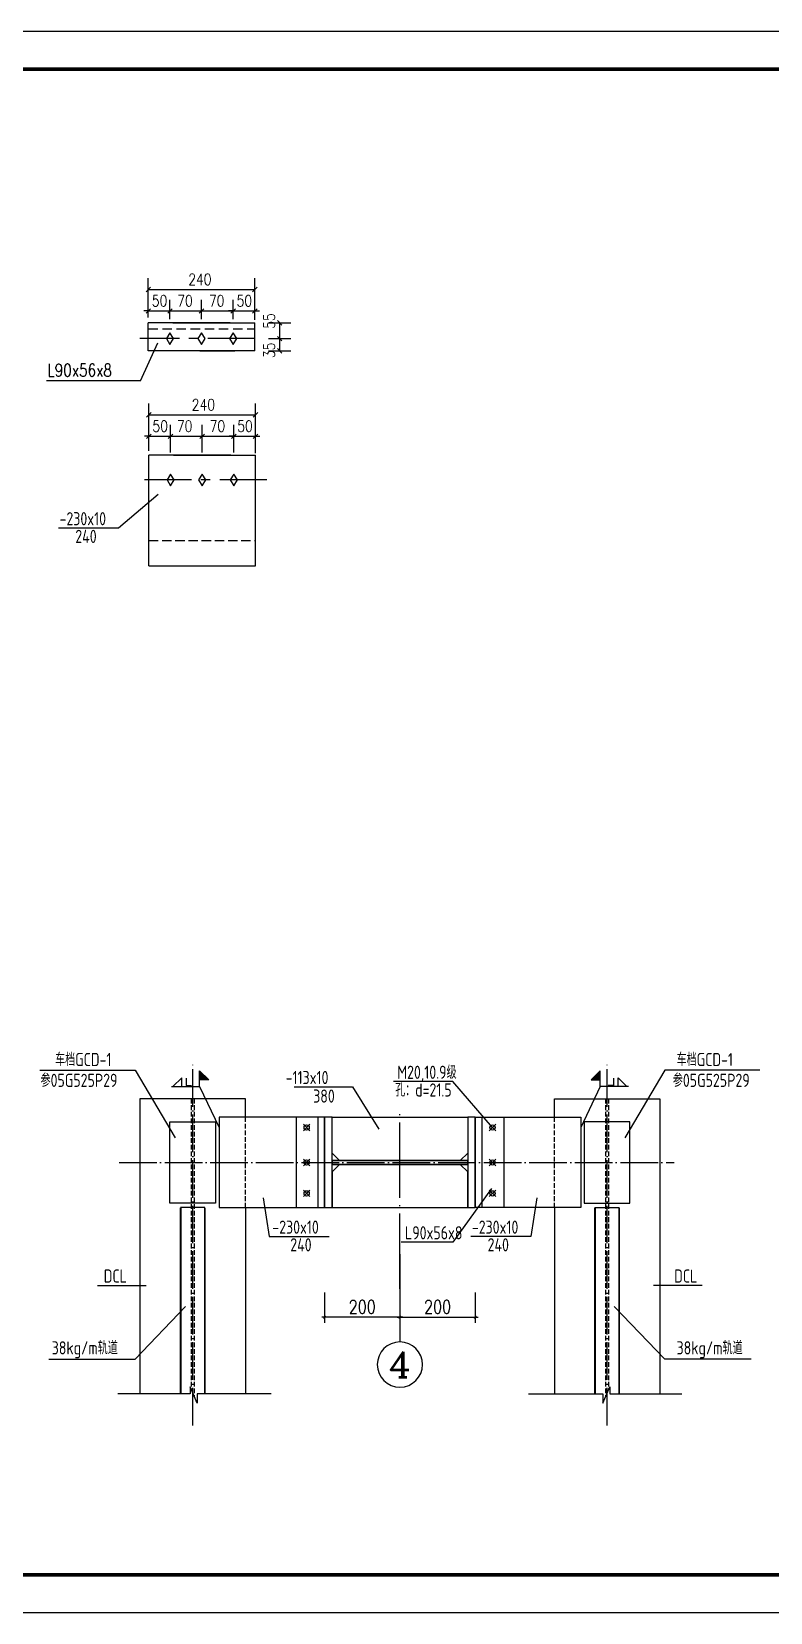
# Model space of a CAD drawing. Extents: x 69728788 to 149766163, y 20718153 to 43663798.
# Drawn here: x 74865686 to 74885297, y 20944646 to 20986646 of the extents above; entities that cross this region are included whole.
import ezdxf
from ezdxf.enums import TextEntityAlignment as Align

# ---------------------------------------------------------------- set-up
doc = ezdxf.new("R2010")
doc.units = 0
doc.header["$LTSCALE"] = 1000
doc.header["$MEASUREMENT"] = 0
for name, pattern in [('CENTER', [2, 1.25, -0.25, 0.25, -0.25]), ('DASH', [0.35, 0.25, -0.1]), ('DASHED', [0.75, 0.5, -0.25]), ('DOTE', [2.42, 2, -0.2, 0.02, -0.2])]:
    doc.linetypes.add(name, pattern=pattern)
doc.layers.get('0').update_dxf_attribs({"linetype": 'CONTINUOUS'})
doc.layers.get('DEFPOINTS').update_dxf_attribs({"linetype": 'CONTINUOUS'})
for name, color, linetype in [('3T_BAR', 7, 'CONTINUOUS'), ('AD', 3, 'CONTINUOUS'), ('AXIS', 3, 'CONTINUOUS'), ('AXIS_TEXT', 7, 'CONTINUOUS'), ('C', 6, 'CENTER'), ('D', 4, 'CONTINUOUS'), ('DOTE', 251, 'DOTE'), ('PUB_TEXT', 7, 'CONTINUOUS'), ('PUB_TITLE', 4, 'CONTINUOUS')]:
    doc.layers.add(name, color=color, linetype=linetype)
doc.styles.add('COMPLEX', font='COMPLEX')
doc.styles.add('DIM_FONT', font='SIMPLEX.shx', dxfattribs={"width": 0.8})
doc.styles.add('ROMANS', font='romans.shx', dxfattribs={"width": 0.75, "height": 300, "bigfont": 'hztxt.shx'})
doc.styles.add('TSSD_Rein', font='atssdeng.shx', dxfattribs={"width": 0.7, "bigfont": 'atssdchn.shx'})
doc.dimstyles.new('AXIS-BZ-JD', dxfattribs={"dimtxt": 350, "dimasz": 0.5, "dimexe": 150, "dimexo": 100, "dimgap": 100, "dimtad": 1, "dimdec": 0, "dimlfac": 0.1, "dimzin": 0, "dimdsep": 46, "dimtxsty": 'DIM_FONT', "dimblk1": '_DIMX', "dimblk2": '_DIMX', "dimsah": 1, "dimcen": 0.09, "dimclrt": 3, "dimadec": 0, "dimazin": 0, "dimtfac": 1, "dimtdec": 0, "dimtix": 1, "dimtmove": 2, "dimatfit": 3, "dimldrblk": '_DIMX', "dimfxl": 1, "dimtolj": 1, "dimtzin": 0, "dimarcsym": 0})

# ---------------------------------------------------------------- blocks, each defined once
blk = doc.blocks.new('_AXISO')
blk.add_circle((0, 0), 0.5)
at = {"layer": 'AXIS_TEXT', "style": 'COMPLEX', "width": 1.041667}
blk.add_attdef('A', text='', height=0.56, dxfattribs=at).set_placement((-0.25, -0.28), (0.25, -0.28), align=Align.FIT)
blk = doc.blocks.new('_DIMX')
blk.add_line((-150, 0), (150, 0))
at = {"const_width": 50}
blk.add_lwpolyline([(-70, -70), (70, 70)], dxfattribs=at)
blk = doc.blocks.new('*D420')
at = {"layer": 'AXIS', "color": 0, "lineweight": -2}
for p, q in [((74875463, 20953141), (74875463, 20952337)), ((74877463, 20953141), (74877463, 20952337)), ((74875463, 20952487), (74877462, 20952487))]:
    blk.add_line(p, q, dxfattribs=at)
at = {"layer": 'DEFPOINTS', "color": 0}
for p in [(74875463, 20953241), (74877463, 20953241), (74877463, 20952487)]:
    blk.add_point(p, dxfattribs=at)
at = {"layer": 'AXIS', "color": 0, "lineweight": -2, "xscale": 0.5, "yscale": 0.5, "zscale": 0.5, "rotation": 180}
blk.add_blockref('_DIMX', (74875463, 20952487), dxfattribs=at)
at = {"layer": 'AXIS', "color": 0, "lineweight": -2, "xscale": 0.5, "yscale": 0.5, "zscale": 0.5}
blk.add_blockref('_DIMX', (74877463, 20952487), dxfattribs=at)
at = {"layer": 'AXIS', "color": 3, "insert": (74876463, 20952762), "char_height": 350, "attachment_point": 5, "style": 'DIM_FONT'}
blk.add_mtext('\\A1;200', dxfattribs=at)
blk = doc.blocks.new('*D421')
at = {"layer": 'AXIS', "color": 0, "lineweight": -2}
for p, q in [((74873463, 20953141), (74873463, 20952337)), ((74875463, 20953141), (74875463, 20952337)), ((74875462, 20952487), (74873463, 20952487))]:
    blk.add_line(p, q, dxfattribs=at)
at = {"layer": 'DEFPOINTS', "color": 0}
for p in [(74873463, 20953241), (74875463, 20953241), (74873463, 20952487)]:
    blk.add_point(p, dxfattribs=at)
at = {"layer": 'AXIS', "color": 0, "lineweight": -2, "xscale": 0.5, "yscale": 0.5, "zscale": 0.5, "rotation": 180}
blk.add_blockref('_DIMX', (74873463, 20952487), dxfattribs=at)
at = {"layer": 'AXIS', "color": 0, "lineweight": -2, "xscale": 0.5, "yscale": 0.5, "zscale": 0.5}
blk.add_blockref('_DIMX', (74875463, 20952487), dxfattribs=at)
at = {"layer": 'AXIS', "color": 3, "insert": (74874463, 20952762), "char_height": 350, "attachment_point": 5, "style": 'DIM_FONT'}
blk.add_mtext('\\A1;200', dxfattribs=at)

msp = doc.modelspace()

# ---------------------------------------------------------------- hatches: boundary and pattern name
at = {"layer": 'PUB_TEXT'}
for points in [[(74870146.7, 20958796.1), (74870146.7, 20959038.5), (74870389.1, 20958796.1)], [(74870146.7, 20958796.1), (74870146.7, 20959038.5), (74870389.1, 20958796.1)], [(74880778.7, 20958796.1), (74880778.7, 20959038.5), (74880536.3, 20958796.1)], [(74880778.7, 20958796.1), (74880778.7, 20959038.5), (74880536.3, 20958796.1)]]:
    msp.add_hatch(color=256, dxfattribs=at).paths.add_polyline_path(points)

# ---------------------------------------------------------------- linework, layer by layer
at = {"color": 0, "linetype": 'ByBlock'}
for p, q in [((74868842.5, 20979852.1), (74868722.5, 20979732.1)), ((74871551.2, 20979732.1), (74871671.2, 20979852.1)), ((74868722.5, 20979162.8), (74868842.5, 20979282.8)), ((74869418, 20979282.8), (74869298, 20979162.8)), ((74869418, 20979282.8), (74869298, 20979162.8)), ((74870256.8, 20979282.8), (74870136.8, 20979162.8)), ((74870256.8, 20979282.8), (74870136.8, 20979162.8)), ((74870975.7, 20979162.8), (74871095.7, 20979282.8)), ((74870975.7, 20979162.8), (74871095.7, 20979282.8)), ((74871671.2, 20979282.8), (74871551.2, 20979162.8)), ((74872331.1, 20978849.5), (74872211.1, 20978969.5)), ((74872211.1, 20978548.9), (74872331.1, 20978428.9)), ((74872331.6, 20978428.9), (74872211.6, 20978548.9)), ((74872211.6, 20978225.3), (74872331.6, 20978105.3)), ((74868859.5, 20976522.8), (74868739.5, 20976402.8)), ((74871568.2, 20976402.8), (74871688.2, 20976522.8)), ((74868739.5, 20975833.6), (74868859.5, 20975953.6)), ((74869435, 20975953.6), (74869315, 20975833.6)), ((74869435, 20975953.6), (74869315, 20975833.6)), ((74870273.9, 20975953.6), (74870153.9, 20975833.6)), ((74870273.9, 20975953.6), (74870153.9, 20975833.6)), ((74870992.7, 20975833.6), (74871112.7, 20975953.6)), ((74870992.7, 20975833.6), (74871112.7, 20975953.6)), ((74871688.2, 20975953.6), (74871568.2, 20975833.6))]:
    msp.add_line(p, q, dxfattribs=at)
for p, q in [((74870958.7, 20978909.5), (74868782.5, 20978909.5)), ((74868782.5, 20978165.3), (74868782.5, 20978909.5)), ((74869358, 20978646.4), (74869263.5, 20978488.9)), ((74869452.5, 20978488.9), (74869358, 20978646.4)), ((74869435, 20978909.5), (74871611.2, 20978909.5)), ((74870196.8, 20978646.4), (74870102.3, 20978488.9)), ((74870291.3, 20978488.9), (74870196.8, 20978646.4)), ((74871035.7, 20978646.4), (74870941.2, 20978488.9)), ((74871130.2, 20978488.9), (74871035.7, 20978646.4)), ((74871611.2, 20978165.3), (74871611.2, 20978909.5)), ((74871611.2, 20978165.3), (74868782.5, 20978165.3)), ((74869263.5, 20978488.9), (74869358, 20978331.4)), ((74869358, 20978331.4), (74869452.5, 20978488.9)), ((74870102.3, 20978488.9), (74870196.8, 20978331.4)), ((74870151.6, 20978165.3), (74871080.9, 20978165.3)), ((74870196.8, 20978331.4), (74870291.3, 20978488.9)), ((74870941.2, 20978488.9), (74871035.7, 20978331.4)), ((74871035.7, 20978488.9), (74871035.7, 20978488.9)), ((74871035.7, 20978331.4), (74871130.2, 20978488.9)), ((74870975.7, 20975394.2), (74868799.5, 20975394.2)), ((74868799.5, 20972451.8), (74868799.5, 20975394.2)), ((74869452, 20975394.2), (74871628.2, 20975394.2)), ((74871628.2, 20972451.8), (74871628.2, 20975394.2)), ((74869375, 20974890.7), (74869280.5, 20974733.2)), ((74869469.5, 20974733.2), (74869375, 20974890.7)), ((74870213.9, 20974890.7), (74870119.4, 20974733.2)), ((74870308.4, 20974733.2), (74870213.9, 20974890.7)), ((74871052.7, 20974890.7), (74870958.2, 20974733.2)), ((74871147.2, 20974733.2), (74871052.7, 20974890.7)), ((74869280.5, 20974733.2), (74869375, 20974575.7)), ((74869375, 20974575.7), (74869469.5, 20974733.2)), ((74870119.4, 20974733.2), (74870213.9, 20974575.7)), ((74870213.9, 20974575.7), (74870308.4, 20974733.2)), ((74870958.2, 20974733.2), (74871052.7, 20974575.7)), ((74871052.7, 20974733.2), (74871052.7, 20974733.2)), ((74871052.7, 20974575.7), (74871147.2, 20974733.2))]:
    msp.add_line(p, q)
at = {"linetype": 'DASHED', "ltscale": 0.5}
msp.add_line((74868782.5, 20978750.8), (74871611.2, 20978750.8), dxfattribs=at)
at = {"linetype": 'DASHED'}
msp.add_line((74870151.6, 20978165.3), (74868782.5, 20978165.3), dxfattribs=at)
at = {"layer": '3T_BAR', "linetype": 'DASH'}
msp.add_line((74868799.5, 20973126.8), (74871628.2, 20973126.8), dxfattribs=at)
at = {"layer": '3T_BAR'}
for p, q in [((74868799.5, 20972451.8), (74871628.2, 20972451.8)), ((74872707, 20957799.9), (74872707, 20955399.9)), ((74873284.6, 20957799.9), (74873284.6, 20955399.9)), ((74877462.7, 20957799.9), (74877462.7, 20955399.9)), ((74877640.9, 20957799.9), (74877640.9, 20955399.9)), ((74878218.5, 20957799.9), (74878218.5, 20955399.9))]:
    msp.add_line(p, q, dxfattribs=at)
at = {"layer": 'AD'}
for points in [[(74872047.6, 20950450), (74870078, 20950450), (74870078, 20950204.8), (74869892.6, 20950641.9), (74869892.6, 20950450), (74867975.5, 20950450)], [(74872047.6, 20950450), (74870078, 20950450), (74870078, 20950204.8), (74869892.6, 20950641.9), (74869892.6, 20950450), (74867975.5, 20950450)], [(74878877.9, 20950450), (74880847.5, 20950450), (74880847.5, 20950204.8), (74881032.8, 20950641.9), (74881032.8, 20950450), (74882949.9, 20950450)], [(74878877.9, 20950450), (74880847.5, 20950450), (74880847.5, 20950204.8), (74881032.8, 20950641.9), (74881032.8, 20950450), (74882949.9, 20950450)]]:
    msp.add_lwpolyline(points, dxfattribs=at)
at = {"layer": 'AXIS'}
for p, q in [((74868782.5, 20979269.5), (74868782.5, 20980092.1)), ((74871611.2, 20978985.8), (74871611.2, 20980092.1)), ((74868782.5, 20979792.1), (74871611.2, 20979792.1)), ((74868782.5, 20979051.2), (74868782.5, 20979522.8)), ((74869358, 20979006.4), (74869358, 20979522.8)), ((74869358, 20979006.4), (74869358, 20979522.8)), ((74870196.8, 20979006.4), (74870196.8, 20979522.8)), ((74870196.8, 20979006.4), (74870196.8, 20979522.8)), ((74871035.7, 20979006.4), (74871035.7, 20979522.8)), ((74871035.7, 20979006.4), (74871035.7, 20979522.8)), ((74871611.2, 20979269.5), (74871611.2, 20979522.8)), ((74868782.5, 20979222.8), (74868662.5, 20979222.8)), ((74868782.5, 20979222.8), (74869358, 20979222.8)), ((74869358, 20979222.8), (74871035.7, 20979222.8)), ((74869358, 20979222.8), (74869478, 20979222.8)), ((74870196.8, 20979222.8), (74870316.8, 20979222.8)), ((74871035.7, 20979222.8), (74870915.7, 20979222.8)), ((74871035.7, 20979222.8), (74871611.2, 20979222.8)), ((74871611.2, 20979222.8), (74871731.2, 20979222.8)), ((74871971.2, 20978909.5), (74872571.1, 20978909.5)), ((74872271.1, 20978488.9), (74872271.1, 20978909.5)), ((74871971.2, 20978488.9), (74872571.6, 20978488.9)), ((74871971.2, 20978488.9), (74872571.1, 20978488.9)), ((74871971.2, 20978165.3), (74872571.6, 20978165.3)), ((74872271.6, 20978165.3), (74872271.6, 20978488.9)), ((74868799.5, 20975940.2), (74868799.5, 20976762.8)), ((74871628.2, 20975446.3), (74871628.2, 20976762.8)), ((74868799.5, 20976462.8), (74871628.2, 20976462.8)), ((74868799.5, 20975511.6), (74868799.5, 20976193.6)), ((74869375, 20975466.8), (74869375, 20976193.6)), ((74869375, 20975466.8), (74869375, 20976193.6)), ((74870213.9, 20975466.8), (74870213.9, 20976193.6)), ((74870213.9, 20975466.8), (74870213.9, 20976193.6)), ((74871052.7, 20975466.8), (74871052.7, 20976193.6)), ((74871052.7, 20975466.8), (74871052.7, 20976193.6)), ((74871628.2, 20975940.2), (74871628.2, 20976193.6)), ((74868799.5, 20975893.6), (74868679.5, 20975893.6)), ((74868799.5, 20975893.6), (74869375, 20975893.6)), ((74869375, 20975893.6), (74871052.7, 20975893.6)), ((74869375, 20975893.6), (74869495, 20975893.6)), ((74870213.9, 20975893.6), (74870333.9, 20975893.6)), ((74871052.7, 20975893.6), (74870932.7, 20975893.6)), ((74871052.7, 20975893.6), (74871628.2, 20975893.6)), ((74871628.2, 20975893.6), (74871748.2, 20975893.6)), ((74868562.7, 20958292.8), (74868562.7, 20950450)), ((74871362.7, 20958292.8), (74868562.7, 20958292.8)), ((74871362.7, 20957799.9), (74871362.7, 20958292.8)), ((74879562.7, 20958292.8), (74882362.7, 20958292.8)), ((74879562.7, 20957799.9), (74879562.7, 20958292.8)), ((74882362.7, 20958292.8), (74882362.7, 20950450)), ((74872900.5, 20957615.5), (74873074.1, 20957441.9)), ((74872900.5, 20957441.9), (74873074.1, 20957615.5)), ((74877834.4, 20957615.5), (74878008, 20957441.9)), ((74877834.4, 20957441.9), (74878008, 20957615.5)), ((74872900.5, 20956686.7), (74873074.1, 20956513.1)), ((74872900.5, 20956513.1), (74873074.1, 20956686.7)), ((74877834.4, 20956686.7), (74878008, 20956513.1)), ((74877834.4, 20956513.1), (74878008, 20956686.7)), ((74872900.5, 20955865.1), (74873074.1, 20955691.5)), ((74872900.5, 20955691.5), (74873074.1, 20955865.1)), ((74877834.4, 20955865.1), (74878008, 20955691.5)), ((74877834.4, 20955691.5), (74878008, 20955865.1)), ((74870283.6, 20955399.9), (74869641.8, 20955399.9)), ((74871362.7, 20955399.9), (74871362.7, 20950450)), ((74879562.7, 20955399.9), (74879562.7, 20950450)), ((74880641.8, 20955399.9), (74881283.6, 20955399.9)), ((74875462.7, 20954161.4), (74875462.7, 20951830.1))]:
    msp.add_line(p, q, dxfattribs=at)
at = {"layer": 'AXIS', "color": 1, "linetype": 'DASH', "ltscale": 0.5}
for p, q in [((74869922.7, 20958292.8), (74869922.7, 20950570.9)), ((74870002.7, 20958292.8), (74870002.7, 20950382.2)), ((74880922.7, 20958292.8), (74880922.7, 20950382.2)), ((74881002.7, 20958292.8), (74881002.7, 20950570.9)), ((74871362.7, 20955399.9), (74871362.7, 20957799.9)), ((74879562.7, 20955399.9), (74879562.7, 20957799.9))]:
    msp.add_line(p, q, dxfattribs=at)
at = {"layer": 'AXIS'}
for points in [[(74870567, 20955520.5), (74869358.4, 20955520.5), (74869358.4, 20957679.4), (74870567, 20957679.4)], [(74870567, 20955520.5), (74869358.4, 20955520.5), (74869358.4, 20957679.4), (74870567, 20957679.4)], [(74873462.7, 20957799.9), (74870662.7, 20957799.9), (74870662.7, 20955399.9), (74873462.7, 20955399.9)], [(74873462.7, 20957799.9), (74870662.7, 20957799.9), (74870662.7, 20955399.9), (74873462.7, 20955399.9)], [(74873662.7, 20957799.9), (74873462.7, 20957799.9), (74873462.7, 20955399.9), (74873662.7, 20955399.9)], [(74873662.7, 20957799.9), (74873462.7, 20957799.9), (74873462.7, 20955399.9), (74873662.7, 20955399.9)], [(74873662.7, 20957799.9), (74877262.7, 20957799.9), (74877262.7, 20956849.9), (74877062.7, 20956649.9), (74873862.7, 20956649.9), (74873662.7, 20956849.9)], [(74873662.7, 20957799.9), (74877262.7, 20957799.9), (74877262.7, 20956849.9), (74877062.7, 20956649.9), (74873862.7, 20956649.9), (74873662.7, 20956849.9)], [(74877462.7, 20957799.9), (74877262.7, 20957799.9), (74877262.7, 20955399.9), (74877462.7, 20955399.9)], [(74877462.7, 20957799.9), (74877262.7, 20957799.9), (74877262.7, 20955399.9), (74877462.7, 20955399.9)], [(74877462.7, 20957799.9), (74880262.7, 20957799.9), (74880262.7, 20955399.9), (74877462.7, 20955399.9)], [(74877462.7, 20957799.9), (74880262.7, 20957799.9), (74880262.7, 20955399.9), (74877462.7, 20955399.9)], [(74880358.4, 20955520.5), (74881567, 20955520.5), (74881567, 20957679.4), (74880358.4, 20957679.4)], [(74880358.4, 20955520.5), (74881567, 20955520.5), (74881567, 20957679.4), (74880358.4, 20957679.4)], [(74873662.7, 20956649.9), (74877262.7, 20956649.9), (74877262.7, 20956549.9), (74873662.7, 20956549.9)], [(74873662.7, 20956549.9), (74877262.7, 20956549.9), (74877262.7, 20956649.9), (74873662.7, 20956649.9)], [(74873662.7, 20956549.9), (74877262.7, 20956549.9), (74877262.7, 20956649.9), (74873662.7, 20956649.9)], [(74873662.7, 20956649.9), (74877262.7, 20956649.9), (74877262.7, 20956549.9), (74873662.7, 20956549.9)], [(74873662.7, 20955399.9), (74877262.7, 20955399.9), (74877262.7, 20956349.9), (74877062.7, 20956549.9), (74873862.7, 20956549.9), (74873662.7, 20956349.9)], [(74873662.7, 20955399.9), (74877262.7, 20955399.9), (74877262.7, 20956349.9), (74877062.7, 20956549.9), (74873862.7, 20956549.9), (74873662.7, 20956349.9)]]:
    msp.add_lwpolyline(points, close=True, dxfattribs=at)
at = {"layer": 'AXIS', "const_width": 50}
for points in [[(74869641.8, 20950450), (74869641.8, 20955399.9)], [(74869641.8, 20950450), (74869641.8, 20955399.9)], [(74870283.6, 20950450), (74870283.6, 20955399.9)], [(74870283.6, 20950450), (74870283.6, 20955399.9)], [(74880641.8, 20950450), (74880641.8, 20955399.9)], [(74880641.8, 20950450), (74880641.8, 20955399.9)], [(74881283.6, 20950450), (74881283.6, 20955399.9)], [(74881283.6, 20950450), (74881283.6, 20955399.9)]]:
    msp.add_lwpolyline(points, dxfattribs=at)
at = {"layer": 'AXIS'}
for centre in [(74872987.3, 20957528.7), (74877921.2, 20957528.7), (74872987.3, 20956599.9), (74877921.2, 20956599.9), (74872987.3, 20955778.3), (74877921.2, 20955778.3)]:
    msp.add_circle(centre, 70, dxfattribs=at)
at = {"layer": 'C'}
for p, q in [((74871611.2, 20978488.9), (74868558.9, 20978488.9)), ((74871928.2, 20974733.2), (74868559.3, 20974733.2))]:
    msp.add_line(p, q, dxfattribs=at)
at = {"layer": 'D'}
for q in [(74869039.2, 20978378.8), (74866077.3, 20977368.4)]:
    msp.add_line((74868574, 20977368.4), q, dxfattribs=at)
msp.add_lwpolyline([(74869044.7, 20974344.9), (74867991.1, 20973454.7), (74866398.7, 20973454.7)], dxfattribs=at)
msp.add_lwpolyline([(74869044.7, 20974344.9), (74867991.1, 20973454.7), (74866398.7, 20973454.7)], dxfattribs=at)
at = {"layer": 'DOTE', "ltscale": 0.5}
for p, q in [((74869962.7, 20949611.3), (74869962.7, 20959213.4)), ((74880962.7, 20949611.3), (74880962.7, 20959213.4)), ((74868008.2, 20956599.9), (74882744.7, 20956599.9))]:
    msp.add_line(p, q, dxfattribs=at)
at = {"layer": 'DOTE'}
msp.add_line((74875462.7, 20953240.7), (74875462.7, 20958034.4), dxfattribs=at)
at = {"layer": 'PUB_TEXT'}
for p, q in [((74865904.5, 20959052.9), (74868433.1, 20959052.9)), ((74868433.1, 20959052.9), (74869492.3, 20957253)), ((74882492.4, 20959052.9), (74881433.1, 20957253)), ((74885021, 20959052.9), (74882492.4, 20959052.9)), ((74867438.5, 20953329.7), (74868727.3, 20953329.7)), ((74883486.9, 20953329.7), (74882198.2, 20953329.7)), ((74868433.1, 20951373.8), (74869771.5, 20952776.2)), ((74882492.4, 20951373.8), (74881153.9, 20952776.2)), ((74866139, 20951373.8), (74868433.1, 20951373.8)), ((74884786.4, 20951373.8), (74882492.4, 20951373.8))]:
    msp.add_line(p, q, dxfattribs=at)
for points in [[(74869669.5, 20958618.5), (74869669.5, 20958851.1), (74869436.8, 20958618.5)], [(74869669.5, 20958618.5), (74869669.5, 20958851.1), (74869436.8, 20958618.5)], [(74869791.2, 20958843.4), (74869791.2, 20958648.3), (74869932.9, 20958648.3)], [(74869791.2, 20958843.4), (74869791.2, 20958648.3), (74869932.9, 20958648.3)], [(74870146.7, 20958618.5), (74870146.7, 20959038.5), (74870389.1, 20958796.1), (74870146.7, 20958796.1)], [(74870146.7, 20958618.5), (74870146.7, 20959038.5), (74870389.1, 20958796.1), (74870146.7, 20958796.1)], [(74880778.7, 20958618.5), (74880778.7, 20959038.5), (74880536.3, 20958796.1), (74880778.7, 20958796.1)], [(74880778.7, 20958618.5), (74880778.7, 20959038.5), (74880536.3, 20958796.1), (74880778.7, 20958796.1)], [(74881134.2, 20958843.4), (74881134.2, 20958648.3), (74880992.6, 20958648.3)], [(74881134.2, 20958843.4), (74881134.2, 20958648.3), (74880992.6, 20958648.3)], [(74881255.9, 20958618.5), (74881255.9, 20958851.1), (74881488.6, 20958618.5)], [(74881255.9, 20958618.5), (74881255.9, 20958851.1), (74881488.6, 20958618.5)], [(74869396.7, 20958618.5), (74870146.7, 20958618.5), (74870662.7, 20957524.8)], [(74869396.7, 20958618.5), (74870146.7, 20958618.5), (74870662.7, 20957524.8)], [(74872655.1, 20958605.1), (74874200.4, 20958605.1), (74874905.8, 20957485.3)], [(74872655.1, 20958605.1), (74874200.4, 20958605.1), (74874905.8, 20957485.3)], [(74877921.2, 20957528.7), (74876867.7, 20958746.7), (74875290.5, 20958746.7)], [(74877921.2, 20957528.7), (74876867.7, 20958746.7), (74875290.5, 20958746.7)], [(74881528.7, 20958618.5), (74880778.7, 20958618.5), (74880262.7, 20957524.8)], [(74881528.7, 20958618.5), (74880778.7, 20958618.5), (74880262.7, 20957524.8)], [(74877898.8, 20955908.1), (74876867.7, 20954482.4), (74875496.2, 20954482.4)], [(74877898.8, 20955908.1), (74876867.7, 20954482.4), (74875496.2, 20954482.4)], [(74871831.5, 20955660), (74871989, 20954632.3), (74873581.4, 20954632.3)], [(74871831.5, 20955660), (74871989, 20954632.3), (74873581.4, 20954632.3)], [(74879094, 20955660), (74878936.4, 20954632.3), (74877344, 20954632.3)], [(74879094, 20955660), (74878936.4, 20954632.3), (74877344, 20954632.3)]]:
    msp.add_lwpolyline(points, dxfattribs=at)
at = {"layer": 'PUB_TITLE'}
msp.add_lwpolyline([(74842796.3, 20944645.6), (74931996.3, 20944645.6), (74931996.3, 20986645.6), (74842796.3, 20986645.6)], close=True, dxfattribs=at)
at = {"layer": 'PUB_TITLE', "const_width": 100}
msp.add_lwpolyline([(74845296.3, 20945645.6), (74930996.3, 20945645.6), (74930996.3, 20985645.6), (74845296.3, 20985645.6)], close=True, dxfattribs=at)

# ---------------------------------------------------------------- block references
at = {"layer": 'AXIS', "extrusion": (0, 0, -1)}
ref = msp.add_blockref('_AXISO', (-74875462.7, 20951230.1), dxfattribs=dict(at, xscale=1200, yscale=1200, zscale=-1200))
ref.add_attrib('A', '4', dxfattribs={"layer": 'AXIS_TEXT', "height": 672, "style": 'COMPLEX', "width": 1.171875}).set_placement((74875162.7, 20950894.1), (74875762.7, 20950894.1), align=Align.FIT)

# ---------------------------------------------------------------- texts
at = {"color": 7, "style": 'DIM_FONT', "width": 0.8}
for s, p in [('240', (74869844.2, 20979912.1)), ('50', (74868876, 20979342.8)), ('70', (74869552.3, 20979342.8)), ('70', (74870394.1, 20979342.8)), ('50', (74871129.2, 20979342.8)), ('240', (74869937.2, 20976582.8)), ('50', (74868893, 20976013.6)), ('70', (74869543.2, 20976013.6)), ('70', (74870413.2, 20976013.6)), ('50', (74871146.2, 20976013.6))]:
    msp.add_text(s, height=300, dxfattribs=at).set_placement(p)
for s, p in [('55', (74872144.9, 20978752)), ('35', (74872144.9, 20977970.9))]:
    msp.add_text(s, height=300, rotation=90, dxfattribs=at).set_placement(p)
at = {"style": 'ROMANS', "width": 0.8}
msp.add_text('L90x56x8', height=330.75, dxfattribs=at).set_placement((74866105.4, 20977484.6))
at = {"layer": 'PUB_TEXT', "style": 'TSSD_Rein', "width": 0.8}
for s, p in [('-230x10', (74866428.2, 20973528.7)), ('240', (74866846.1, 20973059.4)), ('车档GCD-1', (74866309.8, 20959159.7)), ('车档GCD-1', (74882808.4, 20959159.7)), ('参05G525P29', (74865923.7, 20958606.9)), ('-113x10', (74872430.9, 20958681.6)), ('M20,10.9级', (74875392.8, 20958820.7)), ('参05G525P29', (74882708.6, 20958606.9)), ('380', (74873161.2, 20958188.2)), ('孔：d=21.5', (74875337.1, 20958351.5)), ('-230x10', (74872076.5, 20954706.4)), ('L90x56x8', (74875598.5, 20954556.5)), ('-230x10', (74877373.5, 20954706.4)), ('240', (74872552.5, 20954237.1)), ('240', (74877791.4, 20954237.1)), ('DCL', (74867600.6, 20953406.6)), ('DCL', (74882743.3, 20953406.6)), ('38kg/m轨道', (74866219.9, 20951499.2)), ('38kg/m轨道', (74882808.4, 20951499.2))]:
    msp.add_text(s, height=350, dxfattribs=at).set_placement(p)

# ---------------------------------------------------------------- dimensions: what is measured, and where the dimension line sits
at = {"layer": 'AXIS'}
dim = msp.add_linear_dim(base=(74873462.7, 20952486.8), p1=(74875462.7, 20953240.7), p2=(74873462.7, 20953240.7), angle=180, dimstyle='AXIS-BZ-JD', dxfattribs=at)
dim.commit()
dim.dimension.update_dxf_attribs({"geometry": '*D421', "text_midpoint": (74874462.7, 20952761.8)})
dim = msp.add_linear_dim(base=(74877462.7, 20952486.8), p1=(74875462.7, 20953240.7), p2=(74877462.7, 20953240.7), dimstyle='AXIS-BZ-JD', dxfattribs=at)
dim.commit()
dim.dimension.update_dxf_attribs({"geometry": '*D420', "text_midpoint": (74876462.7, 20952761.8)})

doc.saveas('drawing.dxf')
